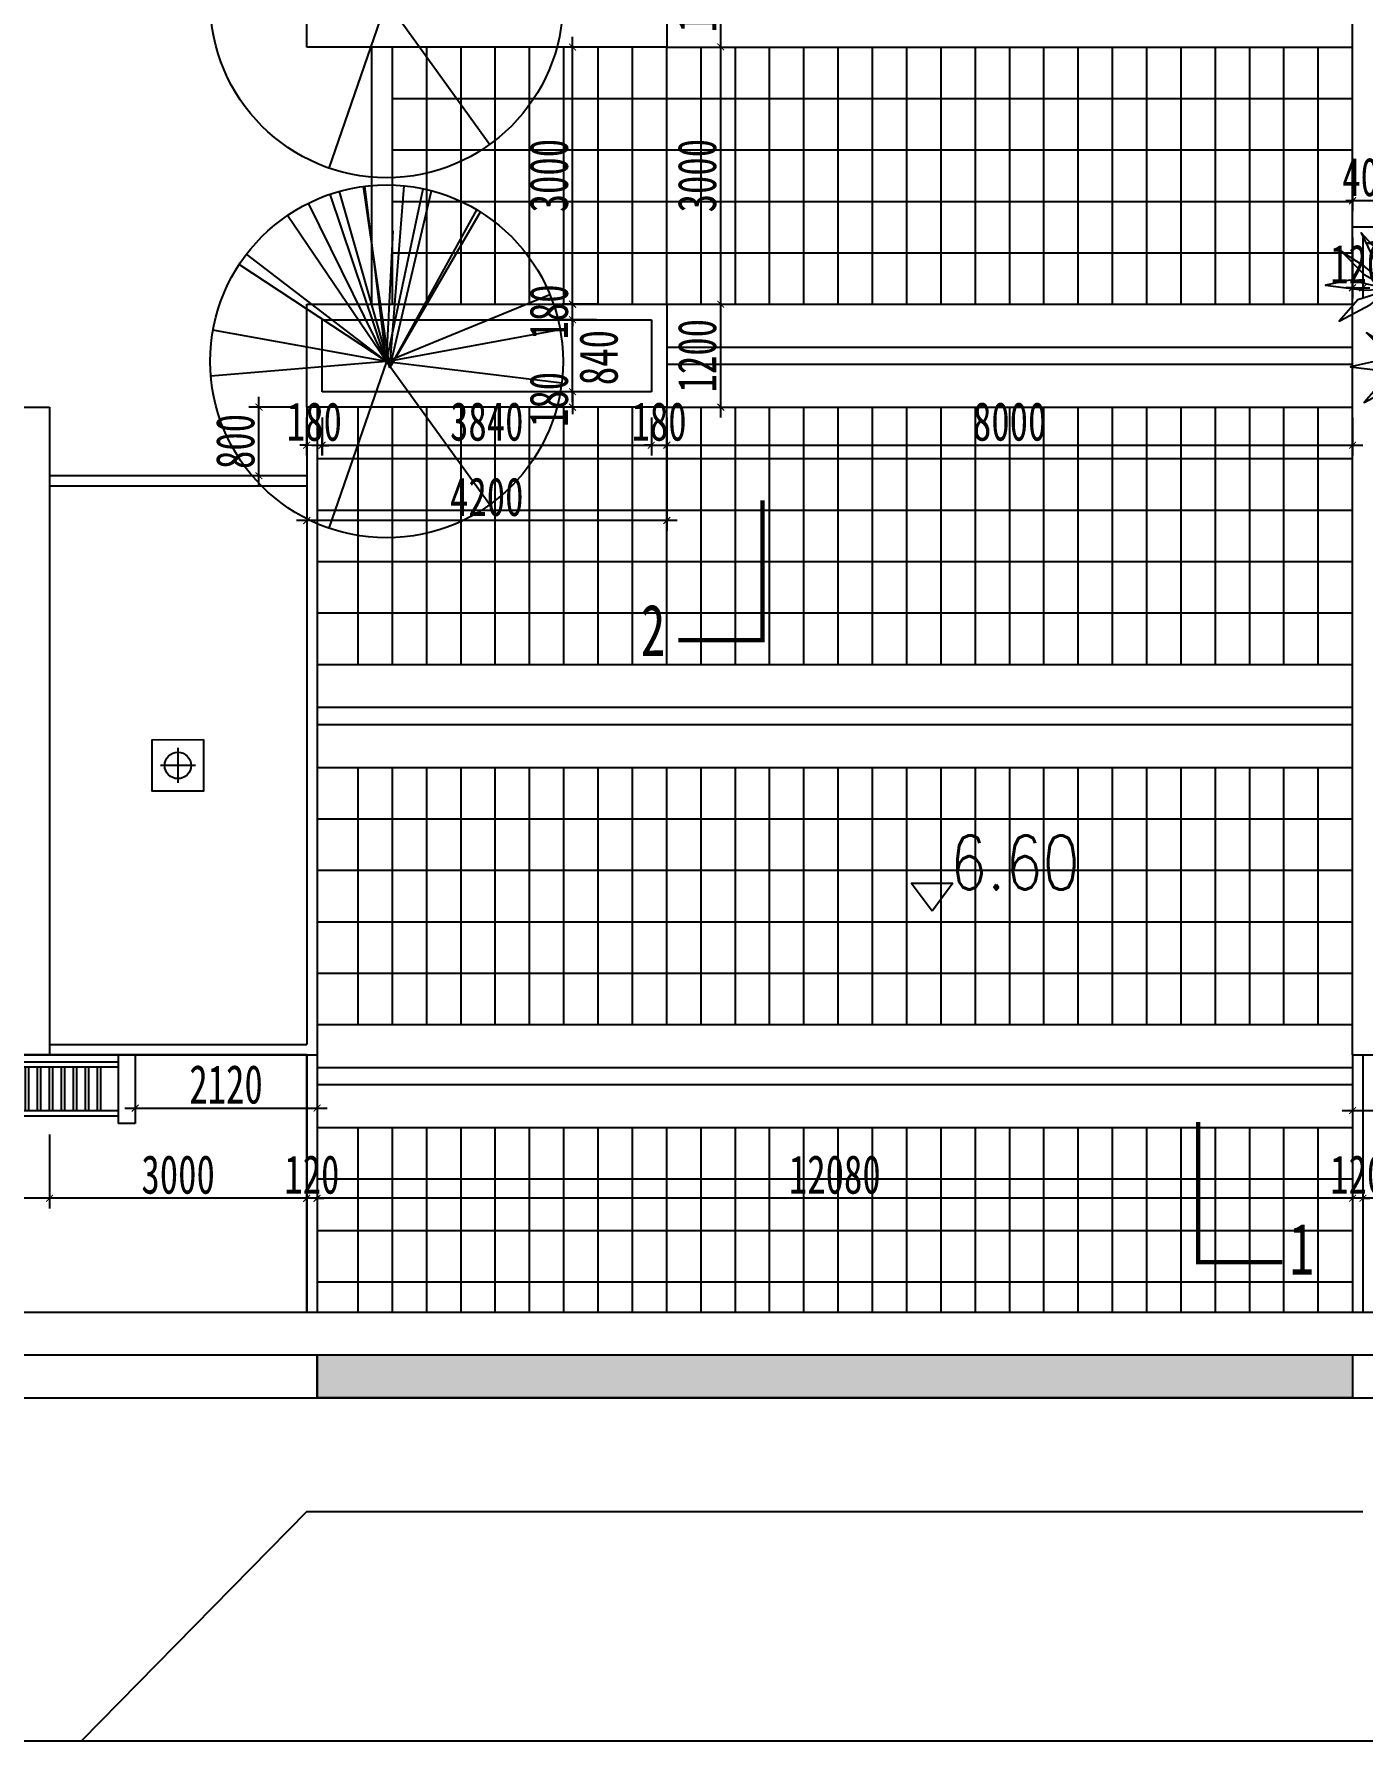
# Model space of a CAD drawing. Extents: x 225307 to 340959, y 27372 to 84205.
# Drawn here: x 239339 to 254839, y 30249 to 50151 of the extents above; entities that cross this region are included whole.
import ezdxf
from ezdxf.enums import TextEntityAlignment as Align

# ---------------------------------------------------------------- set-up
doc = ezdxf.new("R2010")
doc.units = 0
doc.header["$MEASUREMENT"] = 0
doc.linetypes.add('DASHED', pattern=[0.75, 0.5, -0.25])
doc.layers.get('0').update_dxf_attribs({"linetype": 'CONTINUOUS'})
doc.layers.get('DEFPOINTS').update_dxf_attribs({"linetype": 'DASHED'})
for name, color, linetype in [('3', 7, 'CONTINUOUS'), ('4', 4, 'CONTINUOUS'), ('GCD', 1, 'CONTINUOUS'), ('JU', 4, 'CONTINUOUS'), ('LAYER4', 4, 'CONTINUOUS'), ('PH', 8, 'CONTINUOUS'), ('TR', 3, 'CONTINUOUS'), ('TREE', 3, 'CONTINUOUS'), ('TREE1', 93, 'CONTINUOUS'), ('区块', 7, 'CONTINUOUS'), ('道路', 3, 'CONTINUOUS')]:
    doc.layers.add(name, color=color, linetype=linetype)
doc.styles.add('DIM_FONT', font='@SimSun.ttf', dxfattribs={"width": 0.8})
doc.styles.add('HZ', font='rs', dxfattribs={"width": 0.8, "bigfont": 'hztxt'})
doc.styles.add('宋体', font='SimSun.ttf', dxfattribs={"width": 0.7})
doc.dimstyles.new('NORMAL', dxfattribs={"dimtxt": 300, "dimasz": 1, "dimexe": 250, "dimexo": 300, "dimgap": 150, "dimtad": 1, "dimdec": 0, "dimzin": 0, "dimtxsty": 'DIM_FONT', "dimblk": '_DIMX', "dimblk1": 'ARCHTICK', "dimblk2": 'ARCHTICK', "dimcen": 0.09, "dimdle": 20, "dimclrd": 4, "dimclre": 4, "dimclrt": 7, "dimazin": 3, "dimtfac": 1, "dimtdec": 0, "dimtix": 1, "dimtmove": 0, "dimatfit": 3, "dimtolj": 1, "dimtzin": 0})

# ---------------------------------------------------------------- blocks, each defined once
blk = doc.blocks.new('A$C015F62C0')
at = {"layer": 'TREE', "color": 116}
for points in [[(768, 2361), (957, 2716), (1337, 2972), (1052, 2618), (769, 2393), (1208, 2599), (1510, 2709), (1190, 2506), (837, 2409), (1341, 2406), (1601, 2282), (1151, 2329), (826, 2422), (1196, 2204), (1351, 1912), (1041, 2184), (841, 2425)], [(1008, 1947), (734, 2242), (301, 2392), (668, 2123), (999, 1978), (522, 2064), (202, 2092), (563, 1979), (929, 1975), (443, 1843), (223, 1657), (646, 1818), (937, 1991), (635, 1685), (559, 1364), (790, 1706), (921, 1991)], [(2028, 1874), (1754, 2169), (1321, 2319), (1688, 2050), (2019, 1905), (1542, 1991), (1222, 2020), (1583, 1907), (1949, 1903), (1463, 1770), (1243, 1584), (1666, 1746), (1957, 1918), (1655, 1613), (1580, 1291), (1810, 1633), (1941, 1918)], [(807, 1283), (533, 1578), (100, 1728), (466, 1459), (798, 1314), (320, 1400), (0, 1429), (362, 1316), (728, 1312), (242, 1180), (22, 993), (445, 1155), (735, 1328), (433, 1022), (358, 700), (589, 1043), (720, 1327)], [(1608, 1229), (1334, 1524), (901, 1673), (1267, 1405), (1599, 1259), (1121, 1346), (801, 1374), (1163, 1261), (1529, 1257), (1043, 1125), (823, 939), (1246, 1100), (1536, 1273), (1235, 967), (1159, 646), (1390, 988), (1521, 1273)], [(1645, 535), (1563, 929), (1690, 1369), (1698, 914), (1625, 560), (1831, 999), (1992, 1277), (1875, 917), (1667, 615), (2056, 936), (2335, 1008), (1959, 756), (1650, 619), (2074, 689), (2380, 564), (1968, 574), (1660, 631)], [(1511, 583), (1236, 878), (803, 1028), (1170, 759), (1502, 614), (1024, 700), (704, 729), (1066, 616), (1432, 612), (945, 479), (726, 293), (1149, 455), (1439, 627), (1137, 322), (1062, 0), (1292, 342), (1423, 627)]]:
    blk.add_lwpolyline(points, dxfattribs=at)
blk = doc.blocks.new('TREE1')
at = {"layer": 'TREE', "ltscale": 200}
for p, q in [((197, 118), (958, 4309)), ((197, 118), (-2794, 3151)), ((197, 118), (4336, 1122)), ((197, 118), (-4060, -22)), ((197, 118), (-3825, -1286)), ((197, 118), (-3452, -2079)), ((100, 256), (-1487, -3794)), ((100, 256), (-1393, -3833)), ((100, 256), (-246, -4118)), ((197, 118), (-38, -4135)), ((100, 256), (424, -4135)), ((100, 256), (1951, -3763)), ((100, 256), (1398, -3968)), ((197, 118), (1366, -3977)), ((197, 118), (2162, -3661)), ((197, 118), (2642, -3369)), ((197, 118), (3937, -1920)), ((197, 118), (4071, -1651)), ((197, 118), (519, -3021)), ((197, 118), (4455, 17)), ((197, 118), (3103, -2995))]:
    blk.add_line(p, q, dxfattribs=at)
blk.add_circle((197, 118), 4259, dxfattribs=at)
blk = doc.blocks.new('T-7')
at = {"layer": 'TREE', "ltscale": 200, "xscale": 0.4020618556701031, "yscale": 0.4020618556701031, "zscale": 0.4020618556701031, "rotation": 199.2879054791862}
blk.add_blockref('TREE1', (4, 110), dxfattribs=at)
blk = doc.blocks.new('A$C2CEB34E2')
at = {"layer": 'TREE1', "xscale": 1.32, "yscale": 1.32, "zscale": 1.32}
blk.add_blockref('T-7', (2330, 2206), dxfattribs=at)
blk = doc.blocks.new('_ARCHTICK')
at = {"color": 0, "linetype": 'BYBLOCK', "const_width": 0.15}
blk.add_lwpolyline([(-0.5, -0.5), (0.5, 0.5)], dxfattribs=at)
blk = doc.blocks.new('*D48')
at = {"color": 8, "linetype": 'BYBLOCK'}
for p, q in [((254719, 47781), (254719, 47073)), ((254839, 47781), (254839, 47073)), ((254719, 47193), (254639, 47193)), ((254719, 47193), (254839, 47193)), ((254839, 47193), (254919, 47193))]:
    blk.add_line(p, q, dxfattribs=at)
at = {"layer": 'DEFPOINTS', "color": 0, "linetype": 'BYBLOCK'}
for p in [(254719, 47901), (254839, 47901, -2487), (254839, 47193)]:
    blk.add_point(p, dxfattribs=at)
at = {"color": 8, "linetype": 'BYBLOCK', "xscale": 80, "yscale": 80, "zscale": 80}
blk.add_blockref('_ARCHTICK', (254719, 47193), dxfattribs=at)
at = {"color": 8, "linetype": 'BYBLOCK', "xscale": 80, "yscale": 80, "zscale": 80, "rotation": 180}
blk.add_blockref('_ARCHTICK', (254839, 47193), dxfattribs=at)
at = {"color": 4, "linetype": 'BYBLOCK', "insert": (254779, 47468), "char_height": 450, "attachment_point": 5, "style": '宋体'}
blk.add_mtext('\\A1;120', dxfattribs=at)
blk = doc.blocks.new('_DIMX')
blk.add_line((-150, 0), (150, 0))
at = {"const_width": 50}
blk.add_lwpolyline([(-70, -70), (70, 70)], dxfattribs=at)
blk = doc.blocks.new('*D49')
at = {"color": 8, "linetype": 'BYBLOCK'}
for p, q in [((246839, 50001), (247469, 50001)), ((247349, 46881), (247349, 50121)), ((246839, 47001), (247469, 47001))]:
    blk.add_line(p, q, dxfattribs=at)
at = {"layer": 'DEFPOINTS', "color": 0, "linetype": 'BYBLOCK'}
for p in [(246719, 50001, 7947), (247349, 50001), (246719, 47001, 7947)]:
    blk.add_point(p, dxfattribs=at)
at = {"color": 8, "linetype": 'BYBLOCK', "xscale": 80, "yscale": 80, "zscale": 80}
for p, rotation in [((247349, 50001), 90), ((247349, 47001), 270)]:
    blk.add_blockref('_ARCHTICK', p, dxfattribs=dict(at, rotation=rotation))
at = {"color": 4, "linetype": 'BYBLOCK', "insert": (247074, 48501), "char_height": 450, "attachment_point": 5, "rotation": 90, "style": '宋体'}
blk.add_mtext('\\A1;3000', dxfattribs=at)
blk = doc.blocks.new('*D50')
at = {"color": 8, "linetype": 'BYBLOCK'}
for p, q in [((245900, 50001), (245500, 50001)), ((245620, 46881), (245620, 50121)), ((245900, 47001), (245500, 47001))]:
    blk.add_line(p, q, dxfattribs=at)
at = {"layer": 'DEFPOINTS', "color": 0, "linetype": 'BYBLOCK'}
for p in [(245620, 50001), (246020, 50001, 7947), (246020, 47001, 7947)]:
    blk.add_point(p, dxfattribs=at)
at = {"color": 8, "linetype": 'BYBLOCK', "xscale": 80, "yscale": 80, "zscale": 80}
for p, rotation in [((245620, 50001), 90), ((245620, 47001), 270)]:
    blk.add_blockref('_ARCHTICK', p, dxfattribs=dict(at, rotation=rotation))
at = {"color": 4, "linetype": 'BYBLOCK', "insert": (245345, 48501), "char_height": 450, "attachment_point": 5, "rotation": 90, "style": '宋体'}
blk.add_mtext('\\A1;3000', dxfattribs=at)
blk = doc.blocks.new('*D51')
at = {"color": 8, "linetype": 'BYBLOCK'}
for p, q in [((246839, 47001), (247469, 47001)), ((247349, 45681), (247349, 47121)), ((246839, 45801), (247469, 45801))]:
    blk.add_line(p, q, dxfattribs=at)
at = {"layer": 'DEFPOINTS', "color": 0, "linetype": 'BYBLOCK'}
for p in [(246719, 47001, 7947), (247349, 47001), (246719, 45801, 7947)]:
    blk.add_point(p, dxfattribs=at)
at = {"color": 8, "linetype": 'BYBLOCK', "xscale": 80, "yscale": 80, "zscale": 80}
for p, rotation in [((247349, 47001), 90), ((247349, 45801), 270)]:
    blk.add_blockref('_ARCHTICK', p, dxfattribs=dict(at, rotation=rotation))
at = {"color": 4, "linetype": 'BYBLOCK', "insert": (247074, 46401), "char_height": 450, "attachment_point": 5, "rotation": 90, "style": '宋体'}
blk.add_mtext('\\A1;1200', dxfattribs=at)
blk = doc.blocks.new('*D52')
at = {"color": 8, "linetype": 'BYBLOCK'}
for p, q in [((245900, 47001), (245500, 47001)), ((245620, 47001), (245620, 47081)), ((245620, 46821), (245620, 47001)), ((245900, 46821), (245500, 46821)), ((245620, 46821), (245620, 46741))]:
    blk.add_line(p, q, dxfattribs=at)
at = {"layer": 'DEFPOINTS', "color": 0, "linetype": 'BYBLOCK'}
for p in [(245620, 47001), (246020, 47001, 7947), (246020, 46821, 7947)]:
    blk.add_point(p, dxfattribs=at)
at = {"color": 8, "linetype": 'BYBLOCK', "xscale": 80, "yscale": 80, "zscale": 80}
for p, rotation in [((245620, 47001), 270), ((245620, 46821), 90)]:
    blk.add_blockref('_ARCHTICK', p, dxfattribs=dict(at, rotation=rotation))
at = {"color": 4, "linetype": 'BYBLOCK', "insert": (245345, 46911), "char_height": 450, "attachment_point": 5, "rotation": 90, "style": '宋体'}
blk.add_mtext('\\A1;180', dxfattribs=at)
blk = doc.blocks.new('*D53')
at = {"color": 8, "linetype": 'BYBLOCK'}
for p, q in [((245900, 46821), (245500, 46821)), ((245620, 45861), (245620, 46941)), ((245900, 45981), (245500, 45981))]:
    blk.add_line(p, q, dxfattribs=at)
at = {"layer": 'DEFPOINTS', "color": 0, "linetype": 'BYBLOCK'}
for p in [(245620, 46821), (246020, 46821, 7947), (246020, 45981, 7947)]:
    blk.add_point(p, dxfattribs=at)
at = {"color": 8, "linetype": 'BYBLOCK', "xscale": 80, "yscale": 80, "zscale": 80}
for p, rotation in [((245620, 46821), 90), ((245620, 45981), 270)]:
    blk.add_blockref('_ARCHTICK', p, dxfattribs=dict(at, rotation=rotation))
at = {"color": 4, "linetype": 'BYBLOCK', "insert": (245925, 46379), "char_height": 450, "attachment_point": 5, "rotation": 90, "style": '宋体'}
blk.add_mtext('\\A1;840', dxfattribs=at)
blk = doc.blocks.new('*D54')
at = {"color": 8, "linetype": 'BYBLOCK'}
for p, q in [((245900, 45981), (245500, 45981)), ((245620, 45981), (245620, 46061)), ((245620, 45981), (245620, 45801)), ((245900, 45801), (245500, 45801)), ((245620, 45801), (245620, 45721))]:
    blk.add_line(p, q, dxfattribs=at)
at = {"layer": 'DEFPOINTS', "color": 0, "linetype": 'BYBLOCK'}
for p in [(246020, 45981, 7947), (245620, 45801), (246020, 45801, 7947)]:
    blk.add_point(p, dxfattribs=at)
at = {"color": 8, "linetype": 'BYBLOCK', "xscale": 80, "yscale": 80, "zscale": 80}
for p, rotation in [((245620, 45981), 270), ((245620, 45801), 90)]:
    blk.add_blockref('_ARCHTICK', p, dxfattribs=dict(at, rotation=rotation))
at = {"color": 4, "linetype": 'BYBLOCK', "insert": (245345, 45891), "char_height": 450, "attachment_point": 5, "rotation": 90, "style": '宋体'}
blk.add_mtext('\\A1;180', dxfattribs=at)
blk = doc.blocks.new('*D55')
at = {"color": 8, "linetype": 'BYBLOCK'}
for p, q in [((242519, 45681), (242519, 44359)), ((246719, 45681), (246719, 44359)), ((246839, 44479), (242399, 44479))]:
    blk.add_line(p, q, dxfattribs=at)
at = {"layer": 'DEFPOINTS', "color": 0, "linetype": 'BYBLOCK'}
for p in [(242519, 45801, 7947), (246719, 45801, 7947), (242519, 44479)]:
    blk.add_point(p, dxfattribs=at)
at = {"color": 8, "linetype": 'BYBLOCK', "xscale": 80, "yscale": 80, "zscale": 80, "rotation": 180}
blk.add_blockref('_ARCHTICK', (242519, 44479), dxfattribs=at)
at = {"color": 8, "linetype": 'BYBLOCK', "xscale": 80, "yscale": 80, "zscale": 80}
blk.add_blockref('_ARCHTICK', (246719, 44479), dxfattribs=at)
at = {"color": 4, "linetype": 'BYBLOCK', "insert": (244619, 44754), "char_height": 450, "attachment_point": 5, "style": '宋体'}
blk.add_mtext('\\A1;4200', dxfattribs=at)
blk = doc.blocks.new('*D56')
at = {"color": 8, "linetype": 'BYBLOCK'}
for p, q in [((246539, 45681), (246539, 45237)), ((246719, 45681), (246719, 45237)), ((246539, 45357), (246459, 45357)), ((246539, 45357), (246719, 45357)), ((246719, 45357), (246799, 45357))]:
    blk.add_line(p, q, dxfattribs=at)
at = {"layer": 'DEFPOINTS', "color": 0, "linetype": 'BYBLOCK'}
for p in [(246539, 45801, 7947), (246719, 45801, 7947), (246719, 45357)]:
    blk.add_point(p, dxfattribs=at)
at = {"color": 8, "linetype": 'BYBLOCK', "xscale": 80, "yscale": 80, "zscale": 80}
blk.add_blockref('_ARCHTICK', (246539, 45357), dxfattribs=at)
at = {"color": 8, "linetype": 'BYBLOCK', "xscale": 80, "yscale": 80, "zscale": 80, "rotation": 180}
blk.add_blockref('_ARCHTICK', (246719, 45357), dxfattribs=at)
at = {"color": 4, "linetype": 'BYBLOCK', "insert": (246629, 45632), "char_height": 450, "attachment_point": 5, "style": '宋体'}
blk.add_mtext('\\A1;180', dxfattribs=at)
blk = doc.blocks.new('*D57')
at = {"color": 8, "linetype": 'BYBLOCK'}
for p, q in [((242518, 45681), (242517, 45237)), ((242698, 45680), (242697, 45236)), ((242517, 45357), (242437, 45357)), ((242697, 45356), (242517, 45357)), ((242697, 45356), (242777, 45356))]:
    blk.add_line(p, q, dxfattribs=at)
at = {"layer": 'DEFPOINTS', "color": 0, "linetype": 'BYBLOCK'}
for p in [(242519, 45801, 7947), (242699, 45800, 7947), (242517, 45357)]:
    blk.add_point(p, dxfattribs=at)
at = {"color": 8, "linetype": 'BYBLOCK', "xscale": 80, "yscale": 80, "zscale": 80}
for p, rotation in [((242517, 45357), 359.8004810919756), ((242697, 45356), 179.8004810919757)]:
    blk.add_blockref('_ARCHTICK', p, dxfattribs=dict(at, rotation=rotation))
at = {"color": 4, "linetype": 'BYBLOCK', "insert": (242608, 45631), "char_height": 450, "attachment_point": 5, "rotation": 359.8005, "style": '宋体'}
blk.add_mtext('\\A1;180', dxfattribs=at)
blk = doc.blocks.new('*D58')
at = {"color": 8, "linetype": 'BYBLOCK'}
for p, q in [((242699, 45681), (242699, 45237)), ((246539, 45681), (246539, 45237)), ((242579, 45357), (246659, 45357))]:
    blk.add_line(p, q, dxfattribs=at)
at = {"layer": 'DEFPOINTS', "color": 0, "linetype": 'BYBLOCK'}
for p in [(242699, 45801, 7947), (246539, 45801, 7947), (246539, 45357)]:
    blk.add_point(p, dxfattribs=at)
at = {"color": 8, "linetype": 'BYBLOCK', "xscale": 80, "yscale": 80, "zscale": 80, "rotation": 180}
blk.add_blockref('_ARCHTICK', (242699, 45357), dxfattribs=at)
at = {"color": 8, "linetype": 'BYBLOCK', "xscale": 80, "yscale": 80, "zscale": 80}
blk.add_blockref('_ARCHTICK', (246539, 45357), dxfattribs=at)
at = {"color": 4, "linetype": 'BYBLOCK', "insert": (244619, 45632), "char_height": 450, "attachment_point": 5, "style": '宋体'}
blk.add_mtext('\\A1;3840', dxfattribs=at)
blk = doc.blocks.new('*D61')
at = {"color": 8, "linetype": 'BYBLOCK'}
for p, q in [((246719, 45681), (246719, 45237)), ((254719, 45681), (254719, 45237)), ((246599, 45357), (254839, 45357))]:
    blk.add_line(p, q, dxfattribs=at)
at = {"layer": 'DEFPOINTS', "color": 0, "linetype": 'BYBLOCK'}
for p in [(246719, 45801, 7947), (254719, 45801, 7947), (254719, 45357)]:
    blk.add_point(p, dxfattribs=at)
at = {"color": 8, "linetype": 'BYBLOCK', "xscale": 80, "yscale": 80, "zscale": 80, "rotation": 180}
blk.add_blockref('_ARCHTICK', (246719, 45357), dxfattribs=at)
at = {"color": 8, "linetype": 'BYBLOCK', "xscale": 80, "yscale": 80, "zscale": 80}
blk.add_blockref('_ARCHTICK', (254719, 45357), dxfattribs=at)
at = {"color": 4, "linetype": 'BYBLOCK', "insert": (250719, 45632), "char_height": 450, "attachment_point": 5, "style": '宋体'}
blk.add_mtext('\\A1;8000', dxfattribs=at)
blk = doc.blocks.new('*D62')
at = {"color": 8, "linetype": 'BYBLOCK'}
for p, q in [((240518, 37847), (240518, 37507)), ((242639, 37847), (242639, 37507)), ((240398, 37627), (242759, 37627))]:
    blk.add_line(p, q, dxfattribs=at)
at = {"layer": 'DEFPOINTS', "color": 0, "linetype": 'BYBLOCK'}
for p in [(240518, 37967, 8881), (242639, 37967, 8881), (242639, 37627)]:
    blk.add_point(p, dxfattribs=at)
at = {"color": 8, "linetype": 'BYBLOCK', "xscale": 80, "yscale": 80, "zscale": 80}
for p, rotation in [((240518, 37627), 179.9986176920374), ((242639, 37627), 359.9986176920374)]:
    blk.add_blockref('_ARCHTICK', p, dxfattribs=dict(at, rotation=rotation))
at = {"color": 4, "linetype": 'BYBLOCK', "insert": (241578, 37902), "char_height": 450, "attachment_point": 5, "rotation": 359.9986, "style": '宋体'}
blk.add_mtext('\\A1;2120', dxfattribs=at)
blk = doc.blocks.new('*D63')
at = {"color": 8, "linetype": 'BYBLOCK'}
for p, q in [((254719, 37769), (254719, 37478)), ((256840, 37769), (256840, 37478)), ((254599, 37598), (256960, 37598))]:
    blk.add_line(p, q, dxfattribs=at)
at = {"layer": 'DEFPOINTS', "color": 0, "linetype": 'BYBLOCK'}
for p in [(254719, 37889, 8881), (256840, 37889, 8846), (256840, 37598)]:
    blk.add_point(p, dxfattribs=at)
at = {"color": 8, "linetype": 'BYBLOCK', "xscale": 80, "yscale": 80, "zscale": 80, "rotation": 180}
blk.add_blockref('_ARCHTICK', (254719, 37598), dxfattribs=at)
at = {"color": 8, "linetype": 'BYBLOCK', "xscale": 80, "yscale": 80, "zscale": 80}
blk.add_blockref('_ARCHTICK', (256840, 37598), dxfattribs=at)
at = {"color": 4, "linetype": 'BYBLOCK', "insert": (255779, 37873), "char_height": 450, "attachment_point": 5, "style": '宋体'}
blk.add_mtext('\\A1;2120', dxfattribs=at)
blk = doc.blocks.new('*D66')
at = {"color": 8, "linetype": 'BYBLOCK'}
for p, q in [((242639, 37319), (242639, 36456)), ((254719, 37319), (254719, 36456)), ((254839, 36576), (242519, 36576))]:
    blk.add_line(p, q, dxfattribs=at)
at = {"layer": 'DEFPOINTS', "color": 0, "linetype": 'BYBLOCK'}
for p in [(242639, 37439, -10316), (254719, 37439), (242639, 36576)]:
    blk.add_point(p, dxfattribs=at)
at = {"color": 8, "linetype": 'BYBLOCK', "xscale": 80, "yscale": 80, "zscale": 80, "rotation": 180}
blk.add_blockref('_ARCHTICK', (242639, 36576), dxfattribs=at)
at = {"color": 8, "linetype": 'BYBLOCK', "xscale": 80, "yscale": 80, "zscale": 80}
blk.add_blockref('_ARCHTICK', (254719, 36576), dxfattribs=at)
at = {"color": 4, "linetype": 'BYBLOCK', "insert": (248679, 36851), "char_height": 450, "attachment_point": 5, "style": '宋体'}
blk.add_mtext('\\A1;12080', dxfattribs=at)
blk = doc.blocks.new('*D67')
at = {"color": 8, "linetype": 'BYBLOCK'}
for p, q in [((239519, 37319), (239519, 36456)), ((242519, 37319), (242519, 36456)), ((242639, 36576), (239399, 36576))]:
    blk.add_line(p, q, dxfattribs=at)
at = {"layer": 'DEFPOINTS', "color": 0, "linetype": 'BYBLOCK'}
for p in [(239519, 37439, -10316), (242519, 37439), (239519, 36576)]:
    blk.add_point(p, dxfattribs=at)
at = {"color": 8, "linetype": 'BYBLOCK', "xscale": 80, "yscale": 80, "zscale": 80, "rotation": 180}
blk.add_blockref('_ARCHTICK', (239519, 36576), dxfattribs=at)
at = {"color": 8, "linetype": 'BYBLOCK', "xscale": 80, "yscale": 80, "zscale": 80}
blk.add_blockref('_ARCHTICK', (242519, 36576), dxfattribs=at)
at = {"color": 4, "linetype": 'BYBLOCK', "insert": (241019, 36851), "char_height": 450, "attachment_point": 5, "style": '宋体'}
blk.add_mtext('\\A1;3000', dxfattribs=at)
blk = doc.blocks.new('*D68')
at = {"color": 8, "linetype": 'BYBLOCK'}
for p, q in [((242519, 37319), (242519, 36456)), ((242639, 37319), (242639, 36456)), ((242519, 36576), (242439, 36576)), ((242639, 36576), (242519, 36576)), ((242639, 36576), (242719, 36576))]:
    blk.add_line(p, q, dxfattribs=at)
at = {"layer": 'DEFPOINTS', "color": 0, "linetype": 'BYBLOCK'}
for p in [(242519, 37439), (242639, 37439, -10316), (242519, 36576)]:
    blk.add_point(p, dxfattribs=at)
at = {"color": 8, "linetype": 'BYBLOCK', "xscale": 80, "yscale": 80, "zscale": 80}
blk.add_blockref('_ARCHTICK', (242519, 36576), dxfattribs=at)
at = {"color": 8, "linetype": 'BYBLOCK', "xscale": 80, "yscale": 80, "zscale": 80, "rotation": 180}
blk.add_blockref('_ARCHTICK', (242639, 36576), dxfattribs=at)
at = {"color": 4, "linetype": 'BYBLOCK', "insert": (242579, 36851), "char_height": 450, "attachment_point": 5, "style": '宋体'}
blk.add_mtext('\\A1;120', dxfattribs=at)
blk = doc.blocks.new('*D75')
at = {"color": 8, "linetype": 'BYBLOCK'}
for p, q in [((236519, 37319), (236519, 36456)), ((239519, 37319), (239519, 36456)), ((239639, 36576), (236399, 36576))]:
    blk.add_line(p, q, dxfattribs=at)
at = {"layer": 'DEFPOINTS', "color": 0, "linetype": 'BYBLOCK'}
for p in [(236519, 37439, -10316), (239519, 37439, -10316), (236519, 36576)]:
    blk.add_point(p, dxfattribs=at)
at = {"color": 8, "linetype": 'BYBLOCK', "xscale": 80, "yscale": 80, "zscale": 80, "rotation": 180}
blk.add_blockref('_ARCHTICK', (236519, 36576), dxfattribs=at)
at = {"color": 8, "linetype": 'BYBLOCK', "xscale": 80, "yscale": 80, "zscale": 80}
blk.add_blockref('_ARCHTICK', (239519, 36576), dxfattribs=at)
at = {"color": 4, "linetype": 'BYBLOCK', "insert": (238019, 36851), "char_height": 450, "attachment_point": 5, "style": '宋体'}
blk.add_mtext('\\A1;3000', dxfattribs=at)
blk = doc.blocks.new('A$C6FD46A49')
at = {"layer": '3', "color": 1}
blk.add_solid([(0, 54.6), (81.3, 54.6), (40.7, 0), (0, 54.6)], dxfattribs=at)
at = {"layer": 'LAYER4', "color": 1}
for p, q in [((0, 54.6), (81.3, 54.6)), ((40.7, 0), (0, 54.6)), ((81.3, 54.6), (40.7, 0))]:
    blk.add_line(p, q, dxfattribs=at)
blk = doc.blocks.new('*D82')
at = {"color": 8, "linetype": 'BYBLOCK'}
for p, q in [((254839, 37439), (254839, 36456)), ((257839, 37316), (257839, 36456)), ((257959, 36576), (254719, 36576))]:
    blk.add_line(p, q, dxfattribs=at)
at = {"layer": 'DEFPOINTS', "color": 0, "linetype": 'BYBLOCK'}
for p in [(254839, 37559), (257839, 37436, -948), (254839, 36576)]:
    blk.add_point(p, dxfattribs=at)
at = {"color": 8, "linetype": 'BYBLOCK', "xscale": 80, "yscale": 80, "zscale": 80, "rotation": 180}
blk.add_blockref('_ARCHTICK', (254839, 36576), dxfattribs=at)
at = {"color": 8, "linetype": 'BYBLOCK', "xscale": 80, "yscale": 80, "zscale": 80}
blk.add_blockref('_ARCHTICK', (257839, 36576), dxfattribs=at)
at = {"color": 4, "linetype": 'BYBLOCK', "insert": (256339, 36851), "char_height": 450, "attachment_point": 5, "style": '宋体'}
blk.add_mtext('\\A1;3000', dxfattribs=at)
blk = doc.blocks.new('A$C01037E39')
at = {"layer": 'TR'}
for p, q in [((0, 0), (0, 800)), ((0, 800), (200, 800)), ((200, 0), (200, 800)), ((2740, 0), (2740, 800)), ((2740, 800), (2940, 800)), ((2940, 0), (2940, 800)), ((200, 715), (2740, 715)), ((200, 655), (2740, 655)), ((400, 655), (400, 145)), ((440, 655), (440, 145)), ((540, 655), (540, 145)), ((580, 655), (580, 145)), ((680, 655), (680, 145)), ((720, 655), (720, 145)), ((820, 655), (820, 145)), ((860, 655), (860, 145)), ((960, 655), (960, 145)), ((1000, 655), (1000, 145)), ((1100, 655), (1100, 145)), ((1140, 655), (1140, 145)), ((1240, 655), (1240, 145)), ((1280, 655), (1280, 145)), ((1380, 655), (1380, 145)), ((1420, 655), (1420, 145)), ((1520, 655), (1520, 145)), ((1560, 655), (1560, 145)), ((1660, 655), (1660, 145)), ((1700, 655), (1700, 145)), ((1800, 655), (1800, 145)), ((1840, 655), (1840, 145)), ((1940, 655), (1940, 145)), ((1980, 655), (1980, 145)), ((2080, 655), (2080, 145)), ((2120, 655), (2120, 145)), ((2220, 655), (2220, 145)), ((2260, 655), (2260, 145)), ((2360, 655), (2360, 145)), ((2400, 655), (2400, 145)), ((2500, 655), (2500, 145)), ((2540, 655), (2540, 145)), ((200, 0), (0, 0)), ((200, 145), (2740, 145)), ((200, 85), (2740, 85)), ((2940, 0), (2740, 0))]:
    blk.add_line(p, q, dxfattribs=at)
blk = doc.blocks.new('A$C005D1021')
at = {"layer": '区块', "rotation": 180}
blk.add_blockref('A$C01037E39', (2940, 800), dxfattribs=at)
blk = doc.blocks.new('*D83')
at = {"color": 8, "linetype": 'BYBLOCK'}
for p, q in [((254839, 37439), (254839, 36456)), ((254719, 37319), (254719, 36456)), ((254719, 36576), (254639, 36576)), ((254839, 36576), (254719, 36576)), ((254839, 36576), (254919, 36576))]:
    blk.add_line(p, q, dxfattribs=at)
at = {"layer": 'DEFPOINTS', "color": 0, "linetype": 'BYBLOCK'}
for p in [(254719, 37439), (254839, 37559), (254719, 36576)]:
    blk.add_point(p, dxfattribs=at)
at = {"color": 8, "linetype": 'BYBLOCK', "xscale": 80, "yscale": 80, "zscale": 80}
blk.add_blockref('_ARCHTICK', (254719, 36576), dxfattribs=at)
at = {"color": 8, "linetype": 'BYBLOCK', "xscale": 80, "yscale": 80, "zscale": 80, "rotation": 180}
blk.add_blockref('_ARCHTICK', (254839, 36576), dxfattribs=at)
at = {"color": 4, "linetype": 'BYBLOCK', "insert": (254779, 36851), "char_height": 450, "attachment_point": 5, "style": '宋体'}
blk.add_mtext('\\A1;120', dxfattribs=at)
blk = doc.blocks.new('*D84')
at = {"color": 8, "linetype": 'BYBLOCK'}
for p, q in [((242399, 45801), (241842, 45801)), ((241962, 44881), (241962, 45921)), ((242399, 45001), (241842, 45001))]:
    blk.add_line(p, q, dxfattribs=at)
at = {"layer": 'DEFPOINTS', "color": 0, "linetype": 'BYBLOCK'}
for p in [(241962, 45801), (242519, 45801, -934), (242519, 45001, -934)]:
    blk.add_point(p, dxfattribs=at)
at = {"color": 8, "linetype": 'BYBLOCK', "xscale": 80, "yscale": 80, "zscale": 80}
for p, rotation in [((241962, 45801), 90), ((241962, 45001), 270)]:
    blk.add_blockref('_ARCHTICK', p, dxfattribs=dict(at, rotation=rotation))
at = {"color": 4, "linetype": 'BYBLOCK', "insert": (241687, 45401), "char_height": 450, "attachment_point": 5, "rotation": 90, "style": '宋体'}
blk.add_mtext('\\A1;800', dxfattribs=at)
blk = doc.blocks.new('A$C01B515A7')
at = {"layer": '3', "color": 8}
for p, q in [((204, 409, 17315), (204, 0, 17315)), ((409, 204, 17315), (0, 204, 17315))]:
    blk.add_line(p, q, dxfattribs=at)
blk.add_circle((204, 204, 17315), 154, dxfattribs=at)
blk = doc.blocks.new('*D133')
at = {"color": 8, "linetype": 'BYBLOCK'}
for p, q in [((246839, 51201), (247469, 51201)), ((247349, 49881), (247349, 51321)), ((246839, 50001), (247469, 50001))]:
    blk.add_line(p, q, dxfattribs=at)
at = {"layer": 'DEFPOINTS', "color": 0, "linetype": 'BYBLOCK'}
for p in [(246719, 51201, 7947), (247349, 51201), (246719, 50001, 7947)]:
    blk.add_point(p, dxfattribs=at)
at = {"color": 8, "linetype": 'BYBLOCK', "xscale": 80, "yscale": 80, "zscale": 80}
for p, rotation in [((247349, 51201), 90), ((247349, 50001), 270)]:
    blk.add_blockref('_ARCHTICK', p, dxfattribs=dict(at, rotation=rotation))
at = {"color": 4, "linetype": 'BYBLOCK', "insert": (247074, 50601), "char_height": 450, "attachment_point": 5, "rotation": 90, "style": '宋体'}
blk.add_mtext('\\A1;1200', dxfattribs=at)
blk = doc.blocks.new('*D137')
at = {"color": 8, "linetype": 'BYBLOCK'}
for p, q in [((254719, 48703), (254719, 48088)), ((255119, 48703), (255119, 48088)), ((254719, 48208), (254639, 48208)), ((255119, 48208), (254719, 48208)), ((255119, 48208), (255199, 48208))]:
    blk.add_line(p, q, dxfattribs=at)
at = {"layer": 'DEFPOINTS', "color": 0, "linetype": 'BYBLOCK'}
for p in [(254719, 48823), (255119, 48823), (254719, 48208)]:
    blk.add_point(p, dxfattribs=at)
at = {"color": 8, "linetype": 'BYBLOCK', "xscale": 80, "yscale": 80, "zscale": 80}
blk.add_blockref('_ARCHTICK', (254719, 48208), dxfattribs=at)
at = {"color": 8, "linetype": 'BYBLOCK', "xscale": 80, "yscale": 80, "zscale": 80, "rotation": 180}
blk.add_blockref('_ARCHTICK', (255119, 48208), dxfattribs=at)
at = {"color": 4, "linetype": 'BYBLOCK', "insert": (254919, 48483), "char_height": 450, "attachment_point": 5, "style": '宋体'}
blk.add_mtext('\\A1;400', dxfattribs=at)

msp = doc.modelspace()

# ---------------------------------------------------------------- hatches: boundary and pattern name
at = {"layer": 'PH'}
h = msp.add_hatch(dxfattribs=at)
h.set_pattern_fill('AR-CONC', color=251, scale=50, style=0)
h.set_pattern_definition([(50, (1440261.9, -125059.45), (358.63009, -31.37607), [37.5, -412.5]), (355, (1440261.9, -125059.45), (-69.37567, 376.09607), [30, -330]), (100.4514, (1440291.8, -125062.06), (289.25469, 344.71977), [31.8701, -350.57106]), (46.1842, (1440261.9, -124959.45), (533.62052, -82.7595), [56.25, -618.75]), (96.6356, (1440306.37, -124966.34), (467.33135, 487.05894), [47.80514, -525.8565]), (351.1842, (1440261.9, -124959.45), (467.33097, 487.0593), [45, -495]), (21, (1440311.9, -124984.45), (298.453526, -201.309445), [37.5, -412.5]), (326, (1440311.9, -124984.45), (121.65767, 362.57502), [30, -330]), (71.4514, (1440336.77, -125001.22), (420.11131, 161.26525), [31.8701, -350.57106]), (37.5, (1440261.9, -125059.45), (6.079928, 166.446927), [0, -326, 0, -335, 0, -331.25]), (7.5, (1440261.9, -125059.45), (131.53477, 197.205856), [0, -191, 0, -318.5, 0, -126.25]), (327.5, (1440150.4, -125059.45), (266.911218, -11.277436), [0, -125, 0, -390, 0, -517.5]), (317.5, (1440100.4, -125059.45), (291.593085, 50.05249), [0, -162.5, 0, -259, 0, -367.5])])
h.paths.add_polyline_path([(242639, 34748.9), (254719.1, 34748.9), (254719.1, 34248.9), (242639, 34248.9)])

# ---------------------------------------------------------------- linework, layer by layer
at = {"layer": '3', "color": 1, "const_width": 50, "elevation": -2671}
for points in [[(247835.2, 44715.1), (247835.2, 43083.6), (246854.2, 43083.6)], [(252918.9, 37463.8), (252918.9, 35832.4), (253899.8, 35832.4)]]:
    msp.add_lwpolyline(points, dxfattribs=at)
at = {"layer": 'JU', "color": 3, "elevation": 9367.6}
msp.add_lwpolyline([(241316.3, 41924), (241316.5, 41324), (240716.5, 41323.8), (240716.3, 41923.8), (241316.3, 41924)], dxfattribs=at)
at = {"layer": 'PH', "color": 4}
for p, q in [((242518.9, 50001), (242518.9, 51201)), ((246718.9, 51201), (246718.9, 50001)), ((246718.9, 50001), (242518.9, 50001)), ((243278.9, 47001, -8190.7), (243278.9, 50001, -7788.5)), ((243518.9, 47001, -8190.7), (243518.9, 50001, -7788.5)), ((246718.9, 50001), (254718.9, 50001)), ((254719.1, 38248.9, 934.2), (254719.1, 47901.2, -7947)), ((242518.9, 47001), (246718.9, 47001)), ((242518.9, 45801), (242518.9, 47001)), ((246718.9, 47001), (254718.9, 47001)), ((246718.9, 47001), (246718.9, 45801)), ((236518.9, 45801), (239518.9, 45801)), ((239518.9, 45801), (239519, 38249, -9381.9)), ((246518.9, 45801.5), (242518.9, 45801.5)), ((246718.9, 45801), (242518.9, 45801)), ((242518.9, 45801), (242518.9, 45001)), ((242638.9, 45801), (242639, 38248.9, -9382)), ((246718.9, 45801), (254718.9, 45801)), ((242518.9, 45001), (239518.9, 45001)), ((242518.9, 44881), (239518.9, 44881)), ((242518.9, 44881, -1142.9), (242519, 38369, -9232.8)), ((242638.9, 42801), (254718.9, 42801)), ((242638.9, 41601), (254718.9, 41601)), ((242638.9, 38601), (254718.9, 38601)), ((227399, 38248.9, 934.2), (242639, 38248.9, 934.2)), ((239519, 38369, 934.2), (242519, 38369, 934.2)), ((254719.1, 38248.9, 934.2), (269959.4, 38248.9, 934.2)), ((242638.9, 37401), (254718.9, 37401)), ((226458.8, 35248.9, 934.2), (274792.8, 35248.9, 934.2)), ((226458.8, 30248.9, 934.2), (274792.8, 30248.9, 934.2))]:
    msp.add_line(p, q, dxfattribs=at)
at = {"layer": 'PH', "color": 8}
for p, q in [((243918.9, 47001), (243918.9, 50001)), ((244318.9, 47001), (244318.9, 50001)), ((244718.9, 47001), (244718.9, 50001)), ((245118.9, 47001), (245118.9, 50001)), ((245518.9, 47001), (245518.9, 50001)), ((245918.9, 47001), (245918.9, 50001)), ((246318.9, 47001), (246318.9, 50001)), ((246718.9, 47001), (246718.9, 50001)), ((247118.9, 47001), (247118.9, 50001)), ((247518.9, 47001), (247518.9, 50001)), ((247918.9, 47001), (247918.9, 50001)), ((248318.9, 47001), (248318.9, 50001)), ((248718.9, 47001), (248718.9, 50001)), ((249118.9, 47001), (249118.9, 50001)), ((249518.9, 47001), (249518.9, 50001)), ((249918.9, 47001), (249918.9, 50001)), ((250318.9, 47001), (250318.9, 50001)), ((250718.9, 47001), (250718.9, 50001)), ((251118.9, 47001), (251118.9, 50001)), ((251518.9, 47001), (251518.9, 50001)), ((251918.9, 47001), (251918.9, 50001)), ((252318.9, 47001), (252318.9, 50001)), ((252718.9, 47001), (252718.9, 50001)), ((253118.9, 47001), (253118.9, 50001)), ((253518.9, 47001), (253518.9, 50001)), ((253918.9, 47001), (253918.9, 50001)), ((254318.9, 47001), (254318.9, 50001)), ((243518.9, 49401), (254718.9, 49401)), ((243518.9, 48801), (254718.9, 48801)), ((243518.9, 48201), (254718.9, 48201)), ((243518.9, 47601), (254718.9, 47601)), ((242698.9, 46821), (246538.9, 46821)), ((242698.9, 45981), (242698.9, 46821)), ((246538.9, 46821), (246538.9, 45981)), ((246718.9, 46501), (254718.9, 46501)), ((246718.9, 46301), (254718.9, 46301)), ((246538.9, 45981), (242698.9, 45981)), ((243118.9, 42801), (243118.9, 45801)), ((243518.9, 42801), (243518.9, 45801)), ((243918.9, 42801), (243918.9, 45801)), ((244318.9, 42801), (244318.9, 45801)), ((244718.9, 42801), (244718.9, 45801)), ((245118.9, 42801), (245118.9, 45801)), ((245518.9, 42801), (245518.9, 45801)), ((245918.9, 42801), (245918.9, 45801)), ((246318.9, 42801), (246318.9, 45801)), ((246718.9, 42801), (246718.9, 45801)), ((247118.9, 42801), (247118.9, 45801)), ((247518.9, 42801), (247518.9, 45801)), ((247918.9, 42801), (247918.9, 45801)), ((248318.9, 42801), (248318.9, 45801)), ((248718.9, 42801), (248718.9, 45801)), ((249118.9, 42801), (249118.9, 45801)), ((249518.9, 42801), (249518.9, 45801)), ((249918.9, 42801), (249918.9, 45801)), ((250318.9, 42801), (250318.9, 45801)), ((250718.9, 42801), (250718.9, 45801)), ((251118.9, 42801), (251118.9, 45801)), ((251518.9, 42801), (251518.9, 45801)), ((251918.9, 42801), (251918.9, 45801)), ((252318.9, 42801), (252318.9, 45801)), ((252718.9, 42801), (252718.9, 45801)), ((253118.9, 42801), (253118.9, 45801)), ((253518.9, 42801), (253518.9, 45801)), ((253918.9, 42801), (253918.9, 45801)), ((254318.9, 42801), (254318.9, 45801)), ((242638.9, 45201), (254718.9, 45201)), ((242638.9, 44601), (254718.9, 44601)), ((242638.9, 44001), (254718.9, 44001)), ((242638.9, 43401), (254718.9, 43401)), ((242638.9, 42301), (254718.9, 42301)), ((242638.9, 42101), (254718.9, 42101)), ((243118.9, 38601), (243118.9, 41601)), ((243518.9, 38601), (243518.9, 41601)), ((243918.9, 38601), (243918.9, 41601)), ((244318.9, 38601), (244318.9, 41601)), ((244718.9, 38601), (244718.9, 41601)), ((245118.9, 38601), (245118.9, 41601)), ((245518.9, 38601), (245518.9, 41601)), ((245918.9, 38601), (245918.9, 41601)), ((246318.9, 38601), (246318.9, 41601)), ((246718.9, 38601), (246718.9, 41601)), ((247118.9, 38601), (247118.9, 41601)), ((247518.9, 38601), (247518.9, 41601)), ((247918.9, 38601), (247918.9, 41601)), ((248318.9, 38601), (248318.9, 41601)), ((248718.9, 38601), (248718.9, 41601)), ((249118.9, 38601), (249118.9, 41601)), ((249518.9, 38601), (249518.9, 41601)), ((249918.9, 38601), (249918.9, 41601)), ((250318.9, 38601), (250318.9, 41601)), ((250718.9, 38601), (250718.9, 41601)), ((251118.9, 38601), (251118.9, 41601)), ((251518.9, 38601), (251518.9, 41601)), ((251918.9, 38601), (251918.9, 41601)), ((252318.9, 38601), (252318.9, 41601)), ((252718.9, 38601), (252718.9, 41601)), ((253118.9, 38601), (253118.9, 41601)), ((253518.9, 38601), (253518.9, 41601)), ((253918.9, 38601), (253918.9, 41601)), ((254318.9, 38601), (254318.9, 41601)), ((242638.9, 41001), (254718.9, 41001)), ((242638.9, 40401), (254718.9, 40401)), ((242638.9, 39801), (254718.9, 39801)), ((242638.9, 39201), (254718.9, 39201)), ((242519, 38248.9, 934.2), (242519, 35248.9, 934.2)), ((242639, 38248.9, 934.2), (242639, 35248.9, 934.2)), ((254719.1, 38248.9, 934.2), (254719.1, 35248.9, 934.2)), ((254839.1, 38248.9, 934.2), (254839.1, 35248.9, 934.2)), ((242638.9, 38101), (254718.9, 38101)), ((242638.9, 37901), (254718.9, 37901)), ((242638.9, 37401), (254718.9, 37401)), ((243118.9, 35248.9, 934.2), (243118.9, 37401)), ((243518.9, 35248.9, 934.2), (243518.9, 37401)), ((243918.9, 35248.9, 934.2), (243918.9, 37401)), ((244318.9, 35248.9, 934.2), (244318.9, 37401)), ((244718.9, 35248.9, 934.2), (244718.9, 37401)), ((245118.9, 35248.9, 934.2), (245118.9, 37401)), ((245518.9, 35248.9, 934.2), (245518.9, 37401)), ((245918.9, 35248.9, 934.2), (245918.9, 37401)), ((246318.9, 35248.9, 934.2), (246318.9, 37401)), ((246718.9, 35248.9, 934.2), (246718.9, 37401)), ((247118.9, 35248.9, 934.2), (247118.9, 37401)), ((247518.9, 35248.9, 934.2), (247518.9, 37401)), ((247918.9, 35248.9, 934.2), (247918.9, 37401)), ((248318.9, 35248.9, 934.2), (248318.9, 37401)), ((248718.9, 35248.9, 934.2), (248718.9, 37401)), ((249118.9, 35248.9, 934.2), (249118.9, 37401)), ((249518.9, 35248.9, 934.2), (249518.9, 37401)), ((249918.9, 35248.9, 934.2), (249918.9, 37401)), ((250318.9, 35248.9, 934.2), (250318.9, 37401)), ((250718.9, 35248.9, 934.2), (250718.9, 37401)), ((251118.9, 35248.9, 934.2), (251118.9, 37401)), ((251518.9, 35248.9, 934.2), (251518.9, 37401)), ((251918.9, 35248.9, 934.2), (251918.9, 37401)), ((252318.9, 35248.9, 934.2), (252318.9, 37401)), ((252718.9, 35248.9, 934.2), (252718.9, 37401)), ((253118.9, 35248.9, 934.2), (253118.9, 37401)), ((253518.9, 35248.9, 934.2), (253518.9, 37401)), ((253918.9, 35248.9, 934.2), (253918.9, 37401)), ((254318.9, 35248.9, 934.2), (254318.9, 37401)), ((242638.9, 36801), (254718.9, 36801)), ((242638.9, 36201), (254718.9, 36201)), ((242638.9, 35601), (254718.9, 35601)), ((226458.8, 34748.9, 934.2), (274792.8, 34748.9, 934.2)), ((242639, 34748.9, 934.2), (242639, 34248.9, 934.2)), ((254719.1, 34748.9, 934.2), (254719.1, 34248.9, 934.2)), ((226458.8, 34248.9, 934.2), (274792.8, 34248.9, 934.2)), ((242519, 32921.7, 934.2), (239892.9, 30248.9, 934.2)), ((242519, 32921.7, 934.2), (254839.4, 32921.7, 934.2))]:
    msp.add_line(p, q, dxfattribs=at)
at = {"layer": 'PH', "color": 4, "elevation": -7947}
msp.add_lwpolyline([(255119.1, 65900.9), (255119.1, 47901.2), (254718.9, 47901.2), (254718.9, 65900.9), (255119.1, 65900.9)], dxfattribs=at)
at = {"layer": 'PH', "color": 8, "elevation": 934.2}
for points in [[(242519, 38248.9), (226458.8, 38248.9), (226458.8, 35248.9), (242519, 35248.9)], [(242639, 34748.9), (254719.1, 34748.9), (254719.1, 34248.9), (242639, 34248.9)]]:
    msp.add_lwpolyline(points, close=True, dxfattribs=at)

# ---------------------------------------------------------------- block references
at = {"layer": '3', "color": 1}
msp.add_blockref('A$C01B515A7', (240812.1, 41419.6, -7947), dxfattribs=at)
at = {"layer": '3', "color": 1, "xscale": 6, "yscale": 6, "zscale": 6}
msp.add_blockref('A$C6FD46A49', (249569.6, 39924.3, -2590.1), dxfattribs=at)
at = {"layer": '4'}
msp.add_blockref('A$C005D1021', (237578, 37449, 934.2), dxfattribs=at)
at = {"layer": 'JU', "color": 8, "xscale": 0.9104040000000002, "yscale": 0.9104040000000002, "zscale": 0.9104040000000002, "rotation": 331.9113986312699}
for p in [(240670.1, 49689, 4067.6), (240670.1, 45489, 4067.6)]:
    msp.add_blockref('A$C2CEB34E2', p, dxfattribs=at)
at = {"layer": 'JU', "color": 8, "rotation": 331.9113986312665}
msp.add_blockref('A$C015F62C0', (253916.6, 46356.3, 4067.6), dxfattribs=at)

# ---------------------------------------------------------------- texts
at = {"layer": '3', "color": 1, "style": '宋体', "width": 0.7}
for s, p in [('2', (246415.6, 42901.1, -7898.9)), ('1', (253981.9, 35683.7, -7898.9))]:
    msp.add_text(s, height=600, dxfattribs=at).set_placement(p)
at = {"layer": 'GCD', "linetype": 'CONTINUOUS', "style": 'HZ', "width": 0.8}
msp.add_text('6.60', height=630, dxfattribs=at).set_placement((250778.2, 40490.2), align=Align.MIDDLE)

# ---------------------------------------------------------------- dimensions: what is measured, and where the dimension line sits
at = {"layer": '道路', "color": 8}
for base, p1, p2, angle, picture, middle in [((247348.8, 51201, -7947), (246718.9, 50001), (246718.9, 51201), 90, '*D133', (247073.8, 50601, -7947)), ((245619.5, 50001, -7947), (246019.8, 47001), (246019.8, 50001), 90, '*D50', (245344.5, 48501, -7947)), ((247348.8, 50001, -7947), (246718.9, 47001), (246718.9, 50001), 90, '*D49', (247073.8, 48501, -7947)), ((245619.5, 47001, -7947), (246019.8, 46821), (246019.8, 47001), 90, '*D52', (245344.5, 46911, -7947)), ((247348.8, 47001, -7947), (246718.9, 45801), (246718.9, 47001), 90, '*D51', (247073.8, 46401, -7947)), ((245619.5, 45801, -7947), (246019.8, 45981), (246019.8, 45801), 90, '*D54', (245344.5, 45891, -7947)), ((241961.8, 45801, 934.2), (242518.9, 45001), (242518.9, 45801), 90, '*D84', (241686.8, 45401, 934.2)), ((242517.3, 45356.7, -7947), (242698.9, 45800.4), (242518.9, 45801.5), 359.80048, '*D57', (242608.3, 45631.4, -7947))]:
    dim = msp.add_linear_dim(base=base, p1=p1, p2=p2, angle=angle, dimstyle='NORMAL', override={"dimtxt": 450, "dimasz": 80, "dimexe": 120, "dimexo": 120, "dimgap": 50, "dimtxsty": '宋体', "dimsah": 1, "dimdle": 120, "dimclrd": 8, "dimclre": 8, "dimclrt": 4}, dxfattribs=at)
    dim.commit()
    dim.dimension.update_dxf_attribs({"geometry": picture, "text_midpoint": middle})
for base, p1, p2, picture, middle in [((254718.9, 48207.5, -7947), (255119.1, 48823.1, -7947), (254718.9, 48823.1, -7947), '*D137', (254919, 48482.5, -7947)), ((254839.1, 47192.5, -7947), (254718.9, 47901.2, -7947), (254839.1, 47901.2, -10433.6), '*D48', (254779, 47467.5, -7947)), ((242518.9, 44479, -7947), (246718.9, 45801), (242518.9, 45801.5), '*D55', (244618.9, 44754, -7947)), ((246538.9, 45356.7, -7947), (242698.9, 45801), (246538.9, 45801), '*D58', (244618.9, 45631.7, -7947)), ((246718.9, 45356.7, -7947), (246538.9, 45801), (246718.9, 45801), '*D56', (246628.9, 45631.7, -7947)), ((254718.9, 45356.7, -7947), (246718.9, 45801), (254718.9, 45801), '*D61', (250718.9, 45631.7, -7947)), ((236519, 36576, 934.2), (239519, 37439.3, -9381.9), (236519, 37439.2, -9381.9), '*D75', (238019, 36851, 934.2)), ((239519, 36576, 934.2), (242519, 37439.1, 934.2), (239519, 37439.3, -9381.9), '*D67', (241019, 36851, 934.2)), ((242519, 36576, 934.2), (242639, 37439.1, -9382), (242519, 37439.1, 934.2), '*D68', (242579, 36851, 934.2)), ((242639, 36576, 934.2), (254719.1, 37439.1, 934.2), (242639, 37439.1, -9382), '*D66', (248679, 36851, 934.2)), ((254719.1, 36576, 934.2), (254839.4, 37559.4, 934.2), (254719.1, 37439.1, 934.2), '*D83', (254779.3, 36851, 934.2)), ((254839.4, 36576, 934.2), (257839.4, 37435.9, -14.3), (254839.4, 37559.4, 934.2), '*D82', (256339.4, 36851, 934.2))]:
    dim = msp.add_linear_dim(base=base, p1=p1, p2=p2, dimstyle='NORMAL', override={"dimtxt": 450, "dimasz": 80, "dimexe": 120, "dimexo": 120, "dimgap": 50, "dimtxsty": '宋体', "dimsah": 1, "dimdle": 120, "dimclrd": 8, "dimclre": 8, "dimclrt": 4}, dxfattribs=at)
    dim.commit()
    dim.dimension.update_dxf_attribs({"geometry": picture, "text_midpoint": middle})
dim = msp.add_linear_dim(base=(245619.5, 46821, -7947), p1=(246019.8, 45981), p2=(246019.8, 46821), angle=90, dimstyle='NORMAL', override={"dimtxt": 450, "dimasz": 80, "dimexe": 120, "dimexo": 120, "dimgap": 50, "dimtxsty": '宋体', "dimsah": 1, "dimdle": 120, "dimclrd": 8, "dimclre": 8, "dimclrt": 4}, dxfattribs=at)
dim.commit()
dim.dimension.update_dxf_attribs({"geometry": '*D53', "text_midpoint": (245925.3, 46379, -7947), "dimtype": 160})
for p1, p2, distance, picture, middle in [((240517.9, 37967.3, 934.2), (242639, 37967.2, 934.2), -340.7, '*D62', (241578.4, 37901.6, -7947)), ((254719.1, 37888.7, 934.2), (256839.9, 37888.7, 898.9), -290.3, '*D63', (255779.5, 37873.3, -7947))]:
    dim = msp.add_aligned_dim(p1=p1, p2=p2, distance=distance, text='2120', dimstyle='NORMAL', override={"dimtxt": 450, "dimasz": 80, "dimexe": 120, "dimexo": 120, "dimgap": 50, "dimtxsty": '宋体', "dimsah": 1, "dimdle": 120, "dimclrd": 8, "dimclre": 8, "dimclrt": 4}, dxfattribs=at)
    dim.commit()
    dim.dimension.update_dxf_attribs({"geometry": picture, "text_midpoint": middle})

doc.saveas('drawing.dxf')
